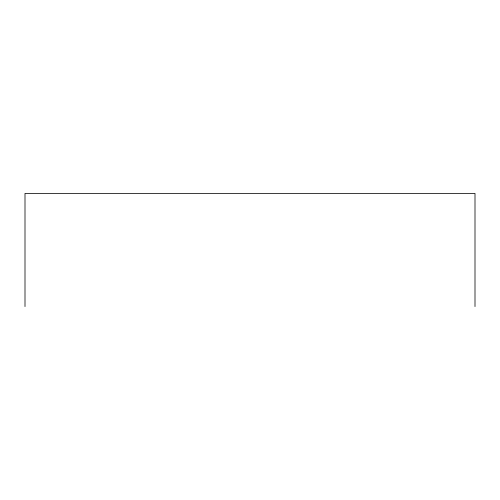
<?xml version="1.0" encoding="UTF-8"?>
<svg xmlns="http://www.w3.org/2000/svg" width="500" height="500" viewBox="0 0 500 500"><rect width="100%" height="100%" fill="white"/><g stroke="black" fill="none" stroke-linecap="round" stroke-linejoin="round"><path stroke-width="0.75" d="M475 306.569L475 193.431L25 193.431L25 306.569"/></g></svg>
